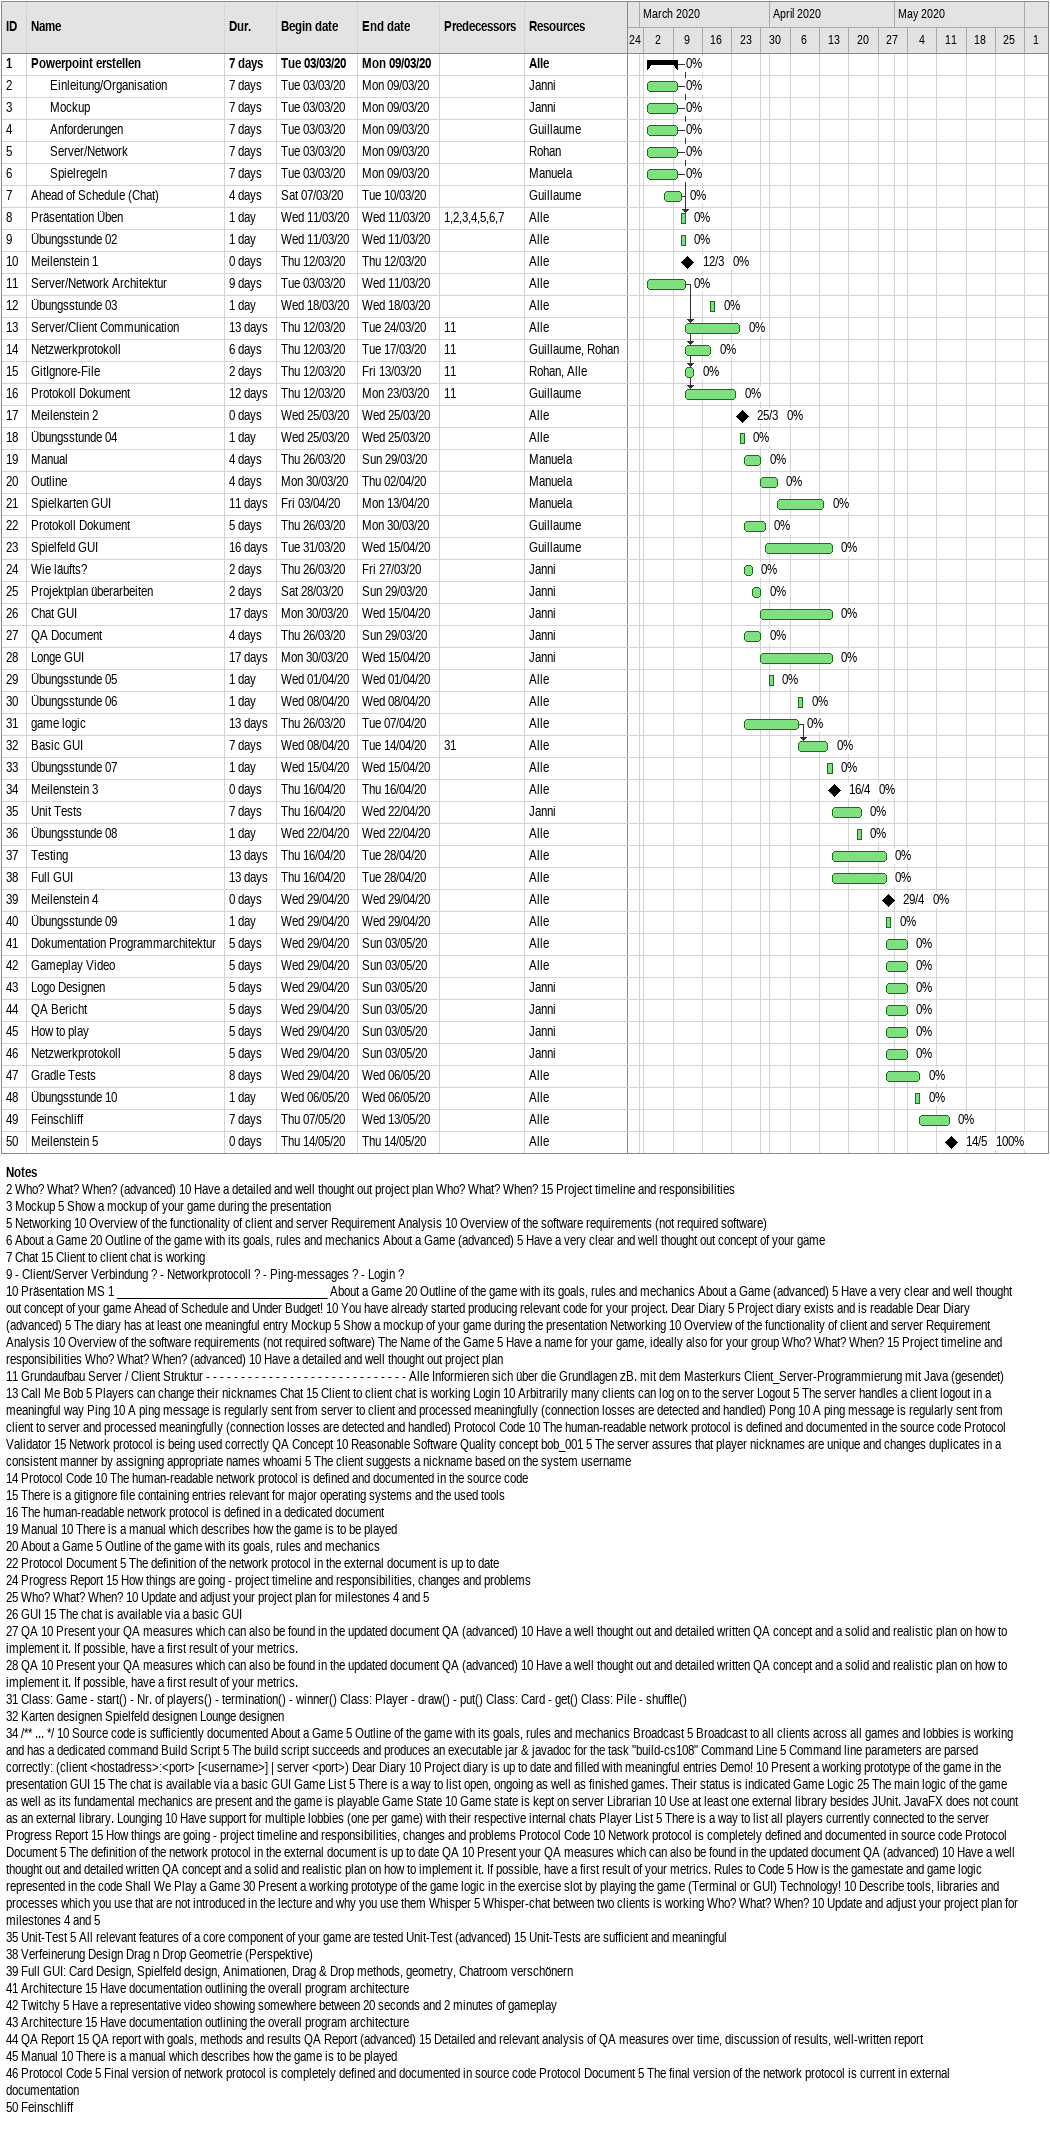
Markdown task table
| ID | Level | Task | Duration | Start | Finish | Predecessors | Resources | % complete |
|---|---|---|---|---|---|---|---|---|
| 1 | 1 | **Powerpoint erstellen** | 7d | 2020-03-03 | 2020-03-09 |  | Alle | 0 |
| 2 | 2 | Einleitung/Organisation | 7d | 2020-03-03 | 2020-03-09 |  | Janni | 0 |
| 3 | 2 | Mockup | 7d | 2020-03-03 | 2020-03-09 |  | Janni | 0 |
| 4 | 2 | Anforderungen | 7d | 2020-03-03 | 2020-03-09 |  | Guillaume | 0 |
| 5 | 2 | Server/Network | 7d | 2020-03-03 | 2020-03-09 |  | Rohan | 0 |
| 6 | 2 | Spielregeln | 7d | 2020-03-03 | 2020-03-09 |  | Manuela | 0 |
| 7 | 1 | Ahead of Schedule (Chat) | 4d | 2020-03-07 | 2020-03-10 |  | Guillaume | 0 |
| 8 | 1 | Präsentation Üben | 1d | 2020-03-11 | 2020-03-11 | 1, 2, 3, 4, 5, 6, 7 | Alle | 0 |
| 9 | 1 | Übungsstunde 02 | 1d | 2020-03-11 | 2020-03-11 |  | Alle | 0 |
| 10 | 1 | Meilenstein 1 | 0d | 2020-03-12 | 2020-03-12 |  | Alle | 0 |
| 11 | 1 | Server/Network Architektur | 9d | 2020-03-03 | 2020-03-11 |  | Alle | 0 |
| 12 | 1 | Übungsstunde 03 | 1d | 2020-03-18 | 2020-03-18 |  | Alle | 0 |
| 13 | 1 | Server/Client Communication | 13d | 2020-03-12 | 2020-03-24 | 11 | Alle | 0 |
| 14 | 1 | Netzwerkprotokoll | 6d | 2020-03-12 | 2020-03-17 | 11 | Guillaume, Rohan | 0 |
| 15 | 1 | GitIgnore-File | 2d | 2020-03-12 | 2020-03-13 | 11 | Rohan, Alle | 0 |
| 16 | 1 | Protokoll Dokument | 12d | 2020-03-12 | 2020-03-23 | 11 | Guillaume | 0 |
| 17 | 1 | Meilenstein 2 | 0d | 2020-03-25 | 2020-03-25 |  | Alle | 0 |
| 18 | 1 | Übungsstunde 04 | 1d | 2020-03-25 | 2020-03-25 |  | Alle | 0 |
| 19 | 1 | Manual | 4d | 2020-03-26 | 2020-03-29 |  | Manuela | 0 |
| 20 | 1 | Outline | 4d | 2020-03-30 | 2020-04-02 |  | Manuela | 0 |
| 21 | 1 | Spielkarten GUI | 11d | 2020-04-03 | 2020-04-13 |  | Manuela | 0 |
| 22 | 1 | Protokoll Dokument | 5d | 2020-03-26 | 2020-03-30 |  | Guillaume | 0 |
| 23 | 1 | Spielfeld GUI | 16d | 2020-03-31 | 2020-04-15 |  | Guillaume | 0 |
| 24 | 1 | Wie läufts? | 2d | 2020-03-26 | 2020-03-27 |  | Janni | 0 |
| 25 | 1 | Projektplan überarbeiten | 2d | 2020-03-28 | 2020-03-29 |  | Janni | 0 |
| 26 | 1 | Chat GUI | 17d | 2020-03-30 | 2020-04-15 |  | Janni | 0 |
| 27 | 1 | QA Document | 4d | 2020-03-26 | 2020-03-29 |  | Janni | 0 |
| 28 | 1 | Longe GUI | 17d | 2020-03-30 | 2020-04-15 |  | Janni | 0 |
| 29 | 1 | Übungsstunde 05 | 1d | 2020-04-01 | 2020-04-01 |  | Alle | 0 |
| 30 | 1 | Übungsstunde 06 | 1d | 2020-04-08 | 2020-04-08 |  | Alle | 0 |
| 31 | 1 | game logic | 13d | 2020-03-26 | 2020-04-07 |  | Alle | 0 |
| 32 | 1 | Basic GUI | 7d | 2020-04-08 | 2020-04-14 | 31 | Alle | 0 |
| 33 | 1 | Übungsstunde 07 | 1d | 2020-04-15 | 2020-04-15 |  | Alle | 0 |
| 34 | 1 | Meilenstein 3 | 0d | 2020-04-16 | 2020-04-16 |  | Alle | 0 |
| 35 | 1 | Unit Tests | 7d | 2020-04-16 | 2020-04-22 |  | Janni | 0 |
| 36 | 1 | Übungsstunde 08 | 1d | 2020-04-22 | 2020-04-22 |  | Alle | 0 |
| 37 | 1 | Testing | 13d | 2020-04-16 | 2020-04-28 |  | Alle | 0 |
| 38 | 1 | Full GUI | 13d | 2020-04-16 | 2020-04-28 |  | Alle | 0 |
| 39 | 1 | Meilenstein 4 | 0d | 2020-04-29 | 2020-04-29 |  | Alle | 0 |
| 40 | 1 | Übungsstunde 09 | 1d | 2020-04-29 | 2020-04-29 |  | Alle | 0 |
| 41 | 1 | Dokumentation Programmarchitektur | 5d | 2020-04-29 | 2020-05-03 |  | Alle | 0 |
| 42 | 1 | Gameplay Video | 5d | 2020-04-29 | 2020-05-03 |  | Alle | 0 |
| 43 | 1 | Logo Designen | 5d | 2020-04-29 | 2020-05-03 |  | Janni | 0 |
| 44 | 1 | QA Bericht | 5d | 2020-04-29 | 2020-05-03 |  | Janni | 0 |
| 45 | 1 | How to play | 5d | 2020-04-29 | 2020-05-03 |  | Janni | 0 |
| 46 | 1 | Netzwerkprotokoll | 5d | 2020-04-29 | 2020-05-03 |  | Janni | 0 |
| 47 | 1 | Gradle Tests | 8d | 2020-04-29 | 2020-05-06 |  | Alle | 0 |
| 48 | 1 | Übungsstunde 10 | 1d | 2020-05-06 | 2020-05-06 |  | Alle | 0 |
| 49 | 1 | Feinschliff | 7d | 2020-05-07 | 2020-05-13 |  | Alle | 0 |
| 50 | 1 | Meilenstein 5 | 0d | 2020-05-14 | 2020-05-14 |  | Alle | 100 |

Notes
- 2: Who? What? When? (advanced) 10 Have a detailed and well thought out project plan Who? What? When? 15 Project timeline and responsibilities
- 3: Mockup 5 Show a mockup of your game during the presentation
- 5: Networking 10 Overview of the functionality of client and server Requirement Analysis 10 Overview of the software requirements (not required software)
- 6: About a Game 20 Outline of the game with its goals, rules and mechanics About a Game (advanced) 5 Have a very clear and well thought out concept of your game
- 7: Chat 15 Client to client chat is working
- 9: - Client/Server Verbindung ? - Networkprotocoll ? - Ping-messages ? - Login ?
- 10: Präsentation MS 1 ___________________________________ About a Game 20 Outline of the game with its goals, rules and mechanics About a Game (advanced) 5 Have a very clear and well thought out concept of your game Ahead of Schedule and Under Budget! 10 You have already started producing relevant code for your project. Dear Diary 5 Project diary exists and is readable Dear Diary (advanced) 5 The diary has at least one meaningful entry Mockup 5 Show a mockup of your game during the presentation Networking 10 Overview of the functionality of client and server Requirement Analysis 10 Overview of the software requirements (not required software) The Name of the Game 5 Have a name for your game, ideally also for your group Who? What? When? 15 Project timeline and responsibilities Who? What? When? (advanced) 10 Have a detailed and well thought out project plan
- 11: Grundaufbau Server / Client Struktur - - - - - - - - - - - - - - - - - - - - - - - - - - - - - Alle Informieren sich über die Grundlagen zB. mit dem Masterkurs Client_Server-Programmierung mit Java (gesendet)
- 13: Call Me Bob 5 Players can change their nicknames Chat 15 Client to client chat is working Login 10 Arbitrarily many clients can log on to the server Logout 5 The server handles a client logout in a meaningful way Ping 10 A ping message is regularly sent from server to client and processed meaningfully (connection losses are detected and handled) Pong 10 A ping message is regularly sent from client to server and processed meaningfully (connection losses are detected and handled) Protocol Code 10 The human-readable network protocol is defined and documented in the source code Protocol Validator 15 Network protocol is being used correctly QA Concept 10 Reasonable Software Quality concept bob_001 5 The server assures that player nicknames are unique and changes duplicates in a consistent manner by assigning appropriate names whoami 5 The client suggests a nickname based on the system username
- 14: Protocol Code 10 The human-readable network protocol is defined and documented in the source code
- 15: There is a gitignore file containing entries relevant for major operating systems and the used tools
- 16: The human-readable network protocol is defined in a dedicated document
- 19: Manual 10 There is a manual which describes how the game is to be played
- 20: About a Game 5 Outline of the game with its goals, rules and mechanics
- 22: Protocol Document 5 The definition of the network protocol in the external document is up to date
- 24: Progress Report 15 How things are going - project timeline and responsibilities, changes and problems
- 25: Who? What? When? 10 Update and adjust your project plan for milestones 4 and 5
- 26: GUI 15 The chat is available via a basic GUI
- 27: QA 10 Present your QA measures which can also be found in the updated document QA (advanced) 10 Have a well thought out and detailed written QA concept and a solid and realistic plan on how to implement it. If possible, have a first result of your metrics.
- 28: QA 10 Present your QA measures which can also be found in the updated document QA (advanced) 10 Have a well thought out and detailed written QA concept and a solid and realistic plan on how to implement it. If possible, have a first result of your metrics.
- 31: Class: Game - start() - Nr. of players() - termination() - winner() Class: Player - draw() - put() Class: Card - get() Class: Pile - shuffle()
- 32: Karten designen Spielfeld designen Lounge designen
- 34: /** ... */ 10 Source code is sufficiently documented About a Game 5 Outline of the game with its goals, rules and mechanics Broadcast 5 Broadcast to all clients across all games and lobbies is working and has a dedicated command Build Script 5 The build script succeeds and produces an executable jar & javadoc for the task "build-cs108" Command Line 5 Command line parameters are parsed correctly: (client <hostadress>:<port> [<username>] | server <port>) Dear Diary 10 Project diary is up to date and filled with meaningful entries Demo! 10 Present a working prototype of the game in the presentation GUI 15 The chat is available via a basic GUI Game List 5 There is a way to list open, ongoing as well as finished games. Their status is indicated Game Logic 25 The main logic of the game as well as its fundamental mechanics are present and the game is playable Game State 10 Game state is kept on server Librarian 10 Use at least one external library besides JUnit. JavaFX does not count as an external library. Lounging 10 Have support for multiple lobbies (one per game) with their respective internal chats Player List 5 There is a way to list all players currently connected to the server Progress Report 15 How things are going - project timeline and responsibilities, changes and problems Protocol Code 10 Network protocol is completely defined and documented in source code Protocol Document 5 The definition of the network protocol in the external document is up to date QA 10 Present your QA measures which can also be found in the updated document QA (advanced) 10 Have a well thought out and detailed written QA concept and a solid and realistic plan on how to implement it. If possible, have a first result of your metrics. Rules to Code 5 How is the gamestate and game logic represented in the code Shall We Play a Game 30 Present a working prototype of the game logic in the exercise slot by playing the game (Terminal or GUI) Technology! 10 Describe tools, libraries and processes which you use that are not introduced in the lecture and why you use them Whisper 5 Whisper-chat between two clients is working Who? What? When? 10 Update and adjust your project plan for milestones 4 and 5
- 35: Unit-Test 5 All relevant features of a core component of your game are tested Unit-Test (advanced) 15 Unit-Tests are sufficient and meaningful
- 38: Verfeinerung Design Drag n Drop Geometrie (Perspektive)
- 39: Full GUI: Card Design, Spielfeld design, Animationen, Drag & Drop methods, geometry, Chatroom verschönern
- 41: Architecture 15 Have documentation outlining the overall program architecture
- 42: Twitchy 5 Have a representative video showing somewhere between 20 seconds and 2 minutes of gameplay
- 43: Architecture 15 Have documentation outlining the overall program architecture
- 44: QA Report 15 QA report with goals, methods and results QA Report (advanced) 15 Detailed and relevant analysis of QA measures over time, discussion of results, well-written report
- 45: Manual 10 There is a manual which describes how the game is to be played
- 46: Protocol Code 5 Final version of network protocol is completely defined and documented in source code Protocol Document 5 The final version of the network protocol is current in external documentation
- 50: Feinschliff
